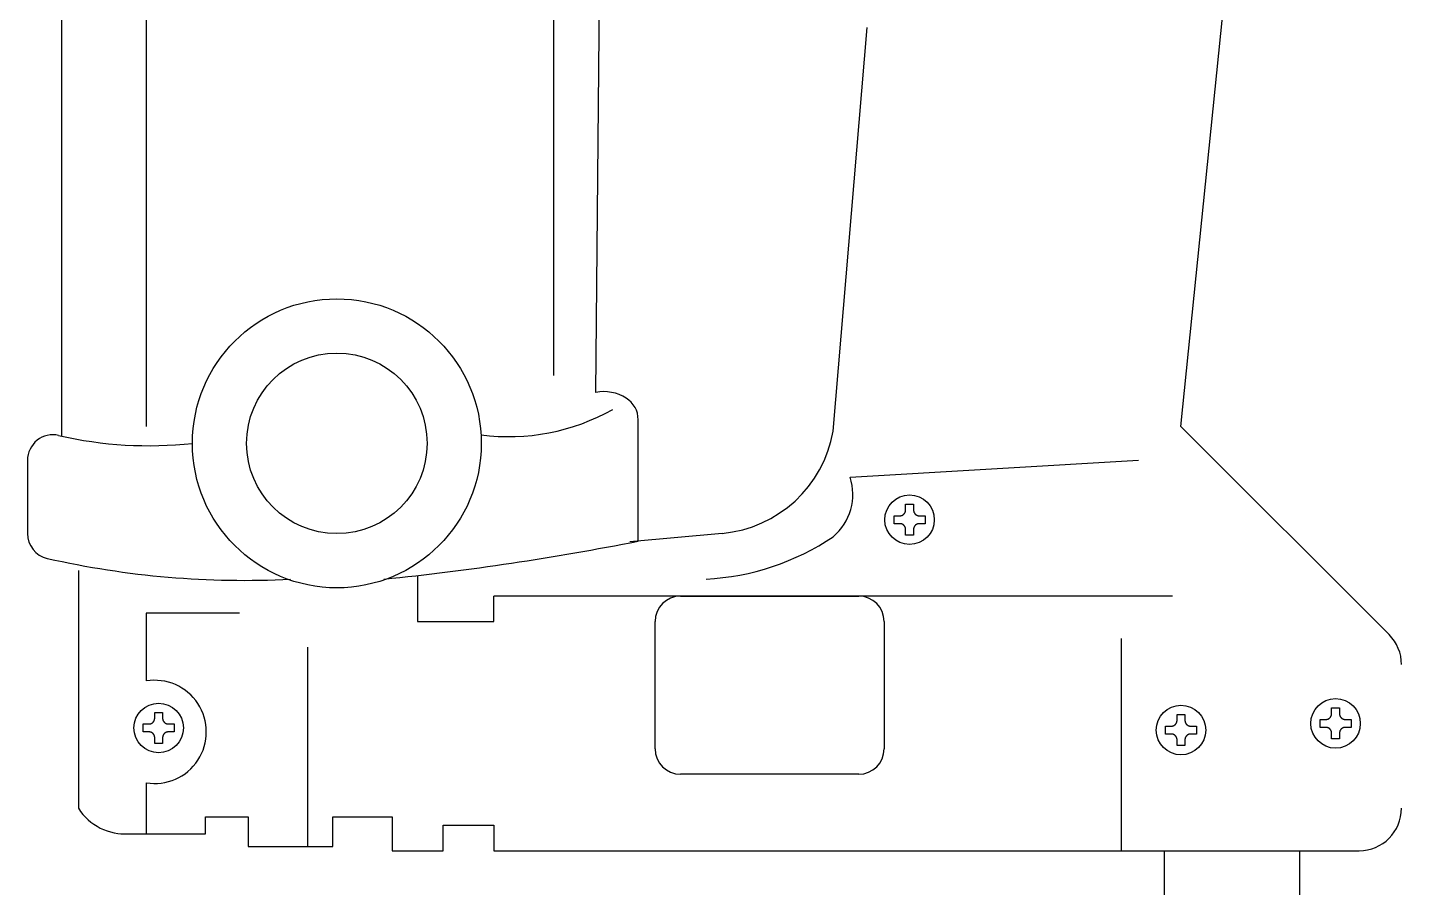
# Model space of a CAD drawing. Header units: millimetres. Extents: x -2880 to 3894, y -2977 to 4857.
# Drawn here: x 75.2 to 237.2, y -1997.7 to -1896.4 of the extents above; entities that cross this region are included whole.
import ezdxf

# ---------------------------------------------------------------- set-up
doc = ezdxf.new("R2010")
doc.units = ezdxf.units.MM
doc.header["$MEASUREMENT"] = 0
doc.layers.add('_4-0_', color=7, linetype='Continuous')

msp = doc.modelspace()

# ---------------------------------------------------------------- linework, layer by layer
at = {"layer": '_4-0_', "color": 2, "linetype": 'Continuous'}
for p, q in [((211.217, -1943.355), (222.598, -1831.162)), ((79.217, -1851.355), (79.217, -1944.497)), ((142.217, -1939.355), (143.07, -1851.355)), ((137.217, -1853.355), (137.217, -1937.355)), ((89.217, -1856.355), (89.217, -1943.355)), ((170.216, -1943.925), (174.216, -1896.355)), ((147.216, -1956.882), (147.216, -1942.566)), ((211.217, -1943.355), (235.752, -1967.89)), ((75.217, -1947.346), (75.217, -1955.986)), ((172.217, -1949.355), (206.217, -1947.355)), ((178.515, -1953.724), (178.528, -1953.713)), ((178.528, -1953.713), (178.54, -1953.702)), ((178.54, -1953.702), (178.552, -1953.69)), ((178.552, -1953.69), (178.564, -1953.678)), ((178.564, -1953.678), (178.575, -1953.666)), ((178.575, -1953.666), (178.586, -1953.654)), ((178.586, -1953.654), (178.597, -1953.641)), ((178.597, -1953.641), (178.607, -1953.628)), ((178.607, -1953.628), (178.617, -1953.615)), ((178.617, -1953.615), (178.627, -1953.601)), ((178.627, -1953.601), (178.636, -1953.587)), ((178.636, -1953.587), (178.646, -1953.574)), ((178.646, -1953.574), (178.654, -1953.559)), ((178.654, -1953.559), (178.663, -1953.545)), ((178.663, -1953.545), (178.671, -1953.53)), ((178.671, -1953.53), (178.678, -1953.516)), ((178.678, -1953.516), (178.686, -1953.501)), ((178.686, -1953.501), (178.693, -1953.485)), ((178.693, -1953.485), (178.699, -1953.47)), ((178.699, -1953.47), (178.705, -1953.455)), ((178.705, -1953.455), (178.711, -1953.439)), ((178.711, -1953.439), (178.717, -1953.423)), ((178.717, -1953.423), (178.722, -1953.407)), ((178.722, -1953.407), (178.726, -1953.391)), ((178.726, -1953.391), (178.731, -1953.375)), ((178.731, -1953.375), (178.734, -1953.359)), ((178.734, -1953.359), (178.738, -1953.343)), ((178.738, -1953.343), (178.741, -1953.326)), ((178.741, -1953.326), (178.744, -1953.31)), ((178.744, -1953.31), (178.746, -1953.293)), ((178.746, -1953.293), (178.748, -1953.277)), ((178.748, -1953.277), (178.749, -1953.26)), ((178.749, -1953.26), (178.75, -1953.243)), ((178.75, -1953.243), (178.751, -1953.227)), ((178.751, -1952.531), (179.682, -1952.531)), ((178.751, -1953.21), (178.751, -1952.531)), ((178.751, -1953.227), (178.751, -1953.21)), ((179.682, -1952.531), (179.682, -1953.21)), ((179.682, -1953.21), (179.682, -1953.227)), ((179.682, -1953.227), (179.683, -1953.243)), ((179.683, -1953.243), (179.684, -1953.26)), ((179.684, -1953.26), (179.685, -1953.277)), ((179.685, -1953.277), (179.687, -1953.293)), ((179.687, -1953.293), (179.689, -1953.31)), ((179.689, -1953.31), (179.692, -1953.326)), ((179.692, -1953.326), (179.695, -1953.343)), ((179.695, -1953.343), (179.699, -1953.359)), ((179.699, -1953.359), (179.702, -1953.375)), ((179.702, -1953.375), (179.707, -1953.391)), ((179.707, -1953.391), (179.711, -1953.407)), ((179.711, -1953.407), (179.716, -1953.423)), ((179.716, -1953.423), (179.722, -1953.439)), ((179.722, -1953.439), (179.728, -1953.455)), ((179.728, -1953.455), (179.734, -1953.47)), ((179.734, -1953.47), (179.74, -1953.485)), ((179.74, -1953.485), (179.747, -1953.501)), ((179.747, -1953.501), (179.755, -1953.516)), ((179.755, -1953.516), (179.762, -1953.53)), ((179.762, -1953.53), (179.77, -1953.545)), ((179.77, -1953.545), (179.779, -1953.559)), ((179.779, -1953.559), (179.787, -1953.574)), ((179.787, -1953.574), (179.796, -1953.587)), ((179.796, -1953.587), (179.806, -1953.601)), ((179.806, -1953.601), (179.816, -1953.615)), ((179.816, -1953.615), (179.826, -1953.628)), ((179.826, -1953.628), (179.836, -1953.641)), ((179.836, -1953.641), (179.847, -1953.654)), ((179.847, -1953.654), (179.858, -1953.666)), ((179.858, -1953.666), (179.869, -1953.678)), ((179.869, -1953.678), (179.881, -1953.69)), ((179.881, -1953.69), (179.893, -1953.702)), ((179.893, -1953.702), (179.905, -1953.713)), ((179.905, -1953.713), (179.918, -1953.724)), ((177.393, -1954.821), (177.393, -1953.889)), ((177.393, -1953.889), (178.072, -1953.889)), ((178.072, -1954.821), (177.393, -1954.821)), ((178.072, -1953.889), (178.089, -1953.889)), ((178.089, -1954.821), (178.072, -1954.821)), ((178.089, -1953.889), (178.105, -1953.889)), ((178.105, -1954.821), (178.089, -1954.821)), ((178.105, -1953.889), (178.122, -1953.888)), ((178.122, -1954.822), (178.105, -1954.821)), ((178.122, -1953.888), (178.139, -1953.886)), ((178.139, -1954.824), (178.122, -1954.822)), ((178.139, -1953.886), (178.155, -1953.884)), ((178.155, -1954.826), (178.139, -1954.824)), ((178.155, -1953.884), (178.172, -1953.882)), ((178.172, -1954.828), (178.155, -1954.826)), ((178.172, -1953.882), (178.188, -1953.879)), ((178.188, -1954.831), (178.172, -1954.828)), ((178.188, -1953.879), (178.204, -1953.876)), ((178.204, -1954.834), (178.188, -1954.831)), ((178.204, -1953.876), (178.221, -1953.873)), ((178.221, -1954.837), (178.204, -1954.834)), ((178.221, -1953.873), (178.237, -1953.869)), ((178.237, -1954.841), (178.221, -1954.837)), ((178.237, -1953.869), (178.253, -1953.865)), ((178.253, -1954.845), (178.237, -1954.841)), ((178.253, -1953.865), (178.269, -1953.86)), ((178.269, -1954.85), (178.253, -1954.845)), ((178.269, -1953.86), (178.285, -1953.855)), ((178.285, -1954.855), (178.269, -1954.85)), ((178.285, -1953.855), (178.301, -1953.85)), ((178.301, -1954.86), (178.285, -1954.855)), ((178.301, -1953.85), (178.316, -1953.844)), ((178.316, -1954.866), (178.301, -1954.86)), ((178.316, -1953.844), (178.332, -1953.838)), ((178.332, -1954.872), (178.316, -1954.866)), ((178.332, -1953.838), (178.347, -1953.831)), ((178.347, -1954.879), (178.332, -1954.872)), ((178.347, -1953.831), (178.362, -1953.824)), ((178.362, -1954.886), (178.347, -1954.879)), ((178.362, -1953.824), (178.377, -1953.817)), ((178.377, -1954.893), (178.362, -1954.886)), ((178.377, -1953.817), (178.392, -1953.809)), ((178.392, -1954.901), (178.377, -1954.893)), ((178.392, -1953.809), (178.407, -1953.801)), ((178.407, -1954.909), (178.392, -1954.901)), ((178.407, -1953.801), (178.421, -1953.793)), ((178.421, -1954.917), (178.407, -1954.909)), ((178.421, -1953.793), (178.435, -1953.784)), ((178.435, -1954.926), (178.421, -1954.917)), ((178.435, -1953.784), (178.449, -1953.775)), ((178.449, -1954.935), (178.435, -1954.926)), ((178.449, -1953.775), (178.463, -1953.765)), ((178.463, -1954.944), (178.449, -1954.935)), ((178.463, -1953.765), (178.476, -1953.756)), ((178.476, -1954.954), (178.463, -1954.944)), ((178.476, -1953.756), (178.49, -1953.746)), ((178.49, -1954.964), (178.476, -1954.954)), ((178.49, -1953.746), (178.503, -1953.735)), ((178.503, -1954.975), (178.49, -1954.964)), ((178.503, -1953.735), (178.515, -1953.724)), ((178.515, -1954.985), (178.503, -1954.975)), ((178.528, -1954.996), (178.515, -1954.985)), ((178.54, -1955.008), (178.528, -1954.996)), ((178.552, -1955.019), (178.54, -1955.008)), ((178.564, -1955.031), (178.552, -1955.019)), ((178.575, -1955.044), (178.564, -1955.031)), ((178.586, -1955.056), (178.575, -1955.044)), ((178.597, -1955.069), (178.586, -1955.056)), ((178.607, -1955.082), (178.597, -1955.069)), ((178.617, -1955.095), (178.607, -1955.082)), ((178.627, -1955.109), (178.617, -1955.095)), ((178.636, -1955.122), (178.627, -1955.109)), ((178.646, -1955.136), (178.636, -1955.122)), ((178.654, -1955.151), (178.646, -1955.136)), ((178.663, -1955.165), (178.654, -1955.151)), ((178.671, -1955.18), (178.663, -1955.165)), ((178.678, -1955.194), (178.671, -1955.18)), ((178.686, -1955.209), (178.678, -1955.194)), ((178.693, -1955.224), (178.686, -1955.209)), ((178.699, -1955.24), (178.693, -1955.224)), ((178.705, -1955.255), (178.699, -1955.24)), ((178.711, -1955.271), (178.705, -1955.255)), ((178.717, -1955.287), (178.711, -1955.271)), ((178.722, -1955.303), (178.717, -1955.287)), ((178.726, -1955.319), (178.722, -1955.303)), ((178.731, -1955.335), (178.726, -1955.319)), ((178.734, -1955.351), (178.731, -1955.335)), ((179.702, -1955.335), (179.699, -1955.351)), ((179.707, -1955.319), (179.702, -1955.335)), ((179.711, -1955.303), (179.707, -1955.319)), ((179.716, -1955.287), (179.711, -1955.303)), ((179.722, -1955.271), (179.716, -1955.287)), ((179.728, -1955.255), (179.722, -1955.271)), ((179.734, -1955.24), (179.728, -1955.255)), ((179.74, -1955.224), (179.734, -1955.24)), ((179.747, -1955.209), (179.74, -1955.224)), ((179.755, -1955.194), (179.747, -1955.209)), ((179.762, -1955.18), (179.755, -1955.194)), ((179.77, -1955.165), (179.762, -1955.18)), ((179.779, -1955.151), (179.77, -1955.165)), ((179.787, -1955.136), (179.779, -1955.151)), ((179.796, -1955.122), (179.787, -1955.136)), ((179.806, -1955.109), (179.796, -1955.122)), ((179.816, -1955.095), (179.806, -1955.109)), ((179.826, -1955.082), (179.816, -1955.095)), ((179.836, -1955.069), (179.826, -1955.082)), ((179.847, -1955.056), (179.836, -1955.069)), ((179.858, -1955.044), (179.847, -1955.056)), ((179.869, -1955.031), (179.858, -1955.044)), ((179.881, -1955.019), (179.869, -1955.031)), ((179.893, -1955.008), (179.881, -1955.019)), ((179.905, -1954.996), (179.893, -1955.008)), ((179.917, -1954.985), (179.905, -1954.996)), ((179.93, -1954.975), (179.917, -1954.985)), ((179.918, -1953.724), (179.93, -1953.735)), ((179.93, -1953.735), (179.943, -1953.746)), ((179.943, -1954.964), (179.93, -1954.975)), ((179.943, -1953.746), (179.957, -1953.756)), ((179.957, -1954.954), (179.943, -1954.964)), ((179.957, -1953.756), (179.97, -1953.765)), ((179.97, -1954.944), (179.957, -1954.954)), ((179.97, -1953.765), (179.984, -1953.775)), ((179.984, -1954.935), (179.97, -1954.944)), ((179.984, -1953.775), (179.998, -1953.784)), ((179.998, -1954.926), (179.984, -1954.935)), ((179.998, -1953.784), (180.012, -1953.793)), ((180.012, -1954.917), (179.998, -1954.926)), ((180.012, -1953.793), (180.026, -1953.801)), ((180.026, -1954.909), (180.012, -1954.917)), ((180.026, -1953.801), (180.041, -1953.809)), ((180.041, -1954.901), (180.026, -1954.909)), ((180.041, -1953.809), (180.056, -1953.817)), ((180.056, -1954.893), (180.041, -1954.901)), ((180.056, -1953.817), (180.071, -1953.824)), ((180.071, -1954.886), (180.056, -1954.893)), ((180.071, -1953.824), (180.086, -1953.831)), ((180.086, -1954.879), (180.071, -1954.886)), ((180.086, -1953.831), (180.101, -1953.838)), ((180.101, -1954.872), (180.086, -1954.879)), ((180.101, -1953.838), (180.117, -1953.844)), ((180.117, -1954.866), (180.101, -1954.872)), ((180.117, -1953.844), (180.132, -1953.85)), ((180.132, -1954.86), (180.117, -1954.866)), ((180.132, -1953.85), (180.148, -1953.855)), ((180.148, -1954.855), (180.132, -1954.86)), ((180.148, -1953.855), (180.164, -1953.86)), ((180.164, -1954.85), (180.148, -1954.855)), ((180.164, -1953.86), (180.18, -1953.865)), ((180.18, -1954.845), (180.164, -1954.85)), ((180.18, -1953.865), (180.196, -1953.869)), ((180.196, -1954.841), (180.18, -1954.845)), ((180.196, -1953.869), (180.212, -1953.873)), ((180.212, -1954.837), (180.196, -1954.841)), ((180.212, -1953.873), (180.229, -1953.876)), ((180.229, -1954.834), (180.212, -1954.837)), ((180.229, -1953.876), (180.245, -1953.879)), ((180.245, -1954.831), (180.229, -1954.834)), ((180.245, -1953.879), (180.261, -1953.882)), ((180.261, -1954.828), (180.245, -1954.831)), ((180.261, -1953.882), (180.278, -1953.884)), ((180.278, -1954.826), (180.261, -1954.828)), ((180.278, -1953.884), (180.295, -1953.886)), ((180.295, -1954.824), (180.278, -1954.826)), ((180.295, -1953.886), (180.311, -1953.888)), ((180.311, -1954.822), (180.295, -1954.824)), ((180.311, -1953.888), (180.328, -1953.889)), ((180.328, -1954.821), (180.311, -1954.822)), ((180.328, -1953.889), (180.344, -1953.889)), ((180.344, -1954.821), (180.328, -1954.821)), ((180.344, -1953.889), (180.361, -1953.889)), ((180.361, -1954.821), (180.344, -1954.821)), ((180.361, -1953.889), (181.04, -1953.889)), ((181.04, -1954.821), (180.361, -1954.821)), ((181.04, -1953.889), (181.04, -1954.821)), ((157.135, -1955.962), (146.217, -1956.975)), ((178.738, -1955.367), (178.734, -1955.351)), ((178.741, -1955.384), (178.738, -1955.367)), ((178.744, -1955.4), (178.741, -1955.384)), ((178.746, -1955.417), (178.744, -1955.4)), ((178.748, -1955.433), (178.746, -1955.417)), ((178.749, -1955.45), (178.748, -1955.433)), ((178.75, -1955.466), (178.749, -1955.45)), ((178.751, -1955.483), (178.75, -1955.466)), ((178.751, -1955.5), (178.751, -1955.483)), ((178.751, -1956.179), (178.751, -1955.5)), ((179.682, -1956.179), (178.751, -1956.179)), ((179.683, -1955.466), (179.682, -1955.483)), ((179.682, -1955.483), (179.682, -1955.5)), ((179.682, -1955.5), (179.682, -1956.179)), ((179.684, -1955.45), (179.683, -1955.466)), ((179.685, -1955.433), (179.684, -1955.45)), ((179.687, -1955.417), (179.685, -1955.433)), ((179.689, -1955.4), (179.687, -1955.417)), ((179.692, -1955.384), (179.689, -1955.4)), ((179.695, -1955.367), (179.692, -1955.384)), ((179.699, -1955.351), (179.695, -1955.367)), ((81.216, -1960.355), (81.216, -1988.355)), ((121.216, -1960.923), (121.216, -1966.355)), ((210.216, -1963.355), (130.216, -1963.355)), ((130.216, -1966.355), (130.216, -1963.355)), ((152.216, -1963.355), (173.217, -1963.355)), ((100.217, -1965.355), (89.217, -1965.355)), ((89.217, -1965.355), (89.217, -1973.355)), ((121.216, -1966.355), (130.216, -1966.355)), ((149.217, -1981.355), (149.217, -1966.355)), ((176.217, -1966.355), (176.217, -1981.355)), ((108.216, -1969.355), (108.216, -1992.855)), ((204.216, -1993.355), (204.216, -1968.355)), ((90.151, -1978.035), (90.158, -1978.02)), ((90.158, -1978.02), (90.165, -1978.004)), ((90.165, -1978.004), (90.171, -1977.989)), ((90.171, -1977.989), (90.177, -1977.973)), ((90.177, -1977.973), (90.182, -1977.958)), ((90.182, -1977.958), (90.187, -1977.942)), ((90.187, -1977.942), (90.192, -1977.926)), ((90.192, -1977.926), (90.196, -1977.91)), ((90.196, -1977.91), (90.2, -1977.893)), ((90.2, -1977.893), (90.203, -1977.877)), ((90.203, -1977.877), (90.207, -1977.861)), ((90.207, -1977.861), (90.209, -1977.844)), ((90.209, -1977.844), (90.211, -1977.828)), ((90.211, -1977.828), (90.213, -1977.811)), ((90.213, -1977.811), (90.215, -1977.795)), ((90.215, -1977.795), (90.216, -1977.778)), ((90.216, -1977.066), (91.148, -1977.066)), ((90.216, -1977.745), (90.216, -1977.066)), ((90.216, -1977.761), (90.216, -1977.745)), ((90.216, -1977.778), (90.216, -1977.761)), ((91.148, -1977.066), (91.148, -1977.745)), ((91.148, -1977.745), (91.148, -1977.761)), ((91.148, -1977.761), (91.149, -1977.778)), ((91.149, -1977.778), (91.15, -1977.795)), ((91.15, -1977.795), (91.151, -1977.811)), ((91.151, -1977.811), (91.153, -1977.828)), ((91.153, -1977.828), (91.155, -1977.844)), ((91.155, -1977.844), (91.158, -1977.861)), ((91.158, -1977.861), (91.161, -1977.877)), ((91.161, -1977.877), (91.164, -1977.893)), ((91.164, -1977.893), (91.168, -1977.91)), ((91.168, -1977.91), (91.172, -1977.926)), ((91.172, -1977.926), (91.177, -1977.942)), ((91.177, -1977.942), (91.182, -1977.958)), ((91.182, -1977.958), (91.187, -1977.973)), ((91.187, -1977.973), (91.193, -1977.989)), ((91.193, -1977.989), (91.199, -1978.004)), ((91.199, -1978.004), (91.206, -1978.02)), ((91.206, -1978.02), (91.213, -1978.035)), ((210.75, -1978.03), (210.751, -1978.014)), ((210.751, -1977.318), (211.682, -1977.318)), ((210.751, -1977.997), (210.751, -1977.318)), ((210.751, -1978.014), (210.751, -1977.997)), ((211.682, -1977.318), (211.682, -1977.997)), ((211.682, -1977.997), (211.682, -1978.014)), ((211.682, -1978.014), (211.683, -1978.03)), ((227.616, -1978.821), (227.616, -1977.889)), ((227.616, -1977.889), (228.295, -1977.889)), ((228.295, -1977.889), (228.312, -1977.889)), ((228.312, -1977.889), (228.328, -1977.889)), ((228.328, -1977.889), (228.345, -1977.888)), ((228.345, -1977.888), (228.362, -1977.886)), ((228.362, -1977.886), (228.378, -1977.884)), ((228.378, -1977.884), (228.395, -1977.882)), ((228.395, -1977.882), (228.411, -1977.879)), ((228.411, -1977.879), (228.428, -1977.876)), ((228.428, -1977.876), (228.444, -1977.873)), ((228.444, -1977.873), (228.46, -1977.869)), ((228.46, -1977.869), (228.476, -1977.865)), ((228.476, -1977.865), (228.492, -1977.86)), ((228.492, -1977.86), (228.508, -1977.855)), ((228.508, -1977.855), (228.524, -1977.85)), ((228.524, -1977.85), (228.539, -1977.844)), ((228.539, -1977.844), (228.555, -1977.838)), ((228.555, -1977.838), (228.57, -1977.831)), ((228.57, -1977.831), (228.585, -1977.824)), ((228.585, -1977.824), (228.6, -1977.817)), ((228.6, -1977.817), (228.615, -1977.809)), ((228.615, -1977.809), (228.63, -1977.801)), ((228.63, -1977.801), (228.644, -1977.793)), ((228.644, -1977.793), (228.658, -1977.784)), ((228.658, -1977.784), (228.672, -1977.775)), ((228.672, -1977.775), (228.686, -1977.765)), ((228.686, -1977.765), (228.7, -1977.756)), ((228.7, -1977.756), (228.713, -1977.746)), ((228.713, -1977.746), (228.726, -1977.735)), ((228.726, -1977.735), (228.739, -1977.724)), ((228.739, -1977.724), (228.751, -1977.713)), ((228.751, -1977.713), (228.763, -1977.702)), ((228.763, -1977.702), (228.775, -1977.69)), ((228.775, -1977.69), (228.787, -1977.678)), ((228.787, -1977.678), (228.798, -1977.666)), ((228.798, -1977.666), (228.809, -1977.654)), ((228.809, -1977.654), (228.82, -1977.641)), ((228.82, -1977.641), (228.83, -1977.628)), ((228.83, -1977.628), (228.841, -1977.615)), ((228.841, -1977.615), (228.85, -1977.601)), ((228.85, -1977.601), (228.86, -1977.587)), ((228.86, -1977.587), (228.869, -1977.574)), ((228.869, -1977.574), (228.878, -1977.559)), ((228.878, -1977.559), (228.886, -1977.545)), ((228.886, -1977.545), (228.894, -1977.53)), ((228.894, -1977.53), (228.902, -1977.516)), ((228.902, -1977.516), (228.909, -1977.501)), ((228.909, -1977.501), (228.916, -1977.485)), ((228.916, -1977.485), (228.922, -1977.47)), ((228.922, -1977.47), (228.929, -1977.455)), ((228.929, -1977.455), (228.934, -1977.439)), ((228.934, -1977.439), (228.94, -1977.423)), ((228.94, -1977.423), (228.945, -1977.407)), ((228.945, -1977.407), (228.95, -1977.391)), ((228.95, -1977.391), (228.954, -1977.375)), ((228.954, -1977.375), (228.958, -1977.359)), ((228.958, -1977.359), (228.961, -1977.343)), ((228.961, -1977.343), (228.964, -1977.326)), ((228.964, -1977.326), (228.967, -1977.31)), ((228.967, -1977.31), (228.969, -1977.293)), ((228.969, -1977.293), (228.971, -1977.277)), ((228.971, -1977.277), (228.972, -1977.26)), ((228.972, -1977.26), (228.973, -1977.243)), ((228.973, -1977.243), (228.974, -1977.227)), ((228.974, -1976.531), (229.905, -1976.531)), ((228.974, -1977.21), (228.974, -1976.531)), ((228.974, -1977.227), (228.974, -1977.21)), ((229.905, -1976.531), (229.905, -1977.21)), ((229.905, -1977.21), (229.905, -1977.227)), ((229.905, -1977.227), (229.906, -1977.243)), ((229.906, -1977.243), (229.907, -1977.26)), ((229.907, -1977.26), (229.908, -1977.277)), ((229.908, -1977.277), (229.91, -1977.293)), ((229.91, -1977.293), (229.913, -1977.31)), ((229.913, -1977.31), (229.915, -1977.326)), ((229.915, -1977.326), (229.918, -1977.343)), ((229.918, -1977.343), (229.922, -1977.359)), ((229.922, -1977.359), (229.926, -1977.375)), ((229.926, -1977.375), (229.93, -1977.391)), ((229.93, -1977.391), (229.934, -1977.407)), ((229.934, -1977.407), (229.939, -1977.423)), ((229.939, -1977.423), (229.945, -1977.439)), ((229.945, -1977.439), (229.951, -1977.455)), ((229.951, -1977.455), (229.957, -1977.47)), ((229.957, -1977.47), (229.963, -1977.485)), ((229.963, -1977.485), (229.97, -1977.501)), ((229.97, -1977.501), (229.978, -1977.516)), ((229.978, -1977.516), (229.985, -1977.53)), ((229.985, -1977.53), (229.993, -1977.545)), ((229.993, -1977.545), (230.002, -1977.559)), ((230.002, -1977.559), (230.011, -1977.574)), ((230.011, -1977.574), (230.02, -1977.587)), ((230.02, -1977.587), (230.029, -1977.601)), ((230.029, -1977.601), (230.039, -1977.615)), ((230.039, -1977.615), (230.049, -1977.628)), ((230.049, -1977.628), (230.059, -1977.641)), ((230.059, -1977.641), (230.07, -1977.654)), ((230.07, -1977.654), (230.081, -1977.666)), ((230.081, -1977.666), (230.092, -1977.678)), ((230.092, -1977.678), (230.104, -1977.69)), ((230.104, -1977.69), (230.116, -1977.702)), ((230.116, -1977.702), (230.128, -1977.713)), ((230.128, -1977.713), (230.141, -1977.724)), ((230.141, -1977.724), (230.153, -1977.735)), ((230.153, -1977.735), (230.166, -1977.746)), ((230.166, -1977.746), (230.18, -1977.756)), ((230.18, -1977.756), (230.193, -1977.765)), ((230.193, -1977.765), (230.207, -1977.775)), ((230.207, -1977.775), (230.221, -1977.784)), ((230.221, -1977.784), (230.235, -1977.793)), ((230.235, -1977.793), (230.249, -1977.801)), ((230.249, -1977.801), (230.264, -1977.809)), ((230.264, -1977.809), (230.279, -1977.817)), ((230.279, -1977.817), (230.294, -1977.824)), ((230.294, -1977.824), (230.309, -1977.831)), ((230.309, -1977.831), (230.324, -1977.838)), ((230.324, -1977.838), (230.34, -1977.844)), ((230.34, -1977.844), (230.355, -1977.85)), ((230.355, -1977.85), (230.371, -1977.855)), ((230.371, -1977.855), (230.387, -1977.86)), ((230.387, -1977.86), (230.403, -1977.865)), ((230.403, -1977.865), (230.419, -1977.869)), ((230.419, -1977.869), (230.435, -1977.873)), ((230.435, -1977.873), (230.452, -1977.876)), ((230.452, -1977.876), (230.468, -1977.879)), ((230.468, -1977.879), (230.485, -1977.882)), ((230.485, -1977.882), (230.501, -1977.884)), ((230.501, -1977.884), (230.518, -1977.886)), ((230.518, -1977.886), (230.534, -1977.888)), ((230.534, -1977.888), (230.551, -1977.889)), ((230.551, -1977.889), (230.568, -1977.889)), ((230.568, -1977.889), (230.584, -1977.889)), ((230.584, -1977.889), (231.263, -1977.889)), ((231.263, -1977.889), (231.263, -1978.821)), ((88.859, -1979.355), (88.859, -1978.424)), ((88.859, -1978.424), (89.537, -1978.424)), ((89.537, -1979.355), (88.859, -1979.355)), ((89.537, -1978.424), (89.554, -1978.424)), ((89.554, -1979.355), (89.537, -1979.355)), ((89.554, -1978.424), (89.571, -1978.423)), ((89.571, -1979.356), (89.554, -1979.355)), ((89.571, -1978.423), (89.587, -1978.422)), ((89.587, -1979.357), (89.571, -1979.356)), ((89.587, -1978.422), (89.604, -1978.42)), ((89.604, -1979.358), (89.587, -1979.357)), ((89.604, -1978.42), (89.621, -1978.419)), ((89.621, -1979.36), (89.604, -1979.358)), ((89.621, -1978.419), (89.637, -1978.416)), ((89.637, -1979.362), (89.621, -1979.36)), ((89.637, -1978.416), (89.654, -1978.414)), ((89.654, -1979.365), (89.637, -1979.362)), ((89.654, -1978.414), (89.67, -1978.411)), ((89.67, -1979.368), (89.654, -1979.365)), ((89.67, -1978.411), (89.686, -1978.407)), ((89.686, -1979.371), (89.67, -1979.368)), ((89.686, -1978.407), (89.703, -1978.403)), ((89.703, -1979.375), (89.686, -1979.371)), ((89.703, -1978.403), (89.719, -1978.399)), ((89.719, -1979.38), (89.703, -1979.375)), ((89.719, -1978.399), (89.735, -1978.395)), ((89.735, -1979.384), (89.719, -1979.38)), ((89.735, -1978.395), (89.751, -1978.389)), ((89.751, -1979.389), (89.735, -1979.384)), ((89.751, -1978.389), (89.766, -1978.384)), ((89.766, -1979.395), (89.751, -1979.389)), ((89.766, -1978.384), (89.782, -1978.378)), ((89.782, -1979.4), (89.766, -1979.395)), ((89.782, -1978.378), (89.797, -1978.372)), ((89.797, -1979.407), (89.782, -1979.4)), ((89.797, -1978.372), (89.813, -1978.365)), ((89.813, -1979.413), (89.797, -1979.407)), ((89.813, -1978.365), (89.828, -1978.359)), ((89.828, -1979.42), (89.813, -1979.413)), ((89.828, -1978.359), (89.843, -1978.351)), ((89.843, -1979.427), (89.828, -1979.42)), ((89.843, -1978.351), (89.858, -1978.344)), ((89.858, -1979.435), (89.843, -1979.427)), ((89.858, -1978.344), (89.872, -1978.335)), ((89.872, -1979.443), (89.858, -1979.435)), ((89.872, -1978.335), (89.887, -1978.327)), ((89.887, -1979.452), (89.872, -1979.443)), ((89.887, -1978.327), (89.901, -1978.318)), ((89.901, -1979.46), (89.887, -1979.452)), ((89.901, -1978.318), (89.915, -1978.309)), ((89.915, -1979.469), (89.901, -1979.46)), ((89.915, -1978.309), (89.929, -1978.3)), ((89.929, -1979.479), (89.915, -1979.469)), ((89.929, -1978.3), (89.942, -1978.29)), ((89.942, -1979.489), (89.929, -1979.479)), ((89.942, -1978.29), (89.955, -1978.28)), ((89.955, -1979.499), (89.942, -1979.489)), ((89.955, -1978.28), (89.968, -1978.27)), ((89.968, -1979.509), (89.955, -1979.499)), ((89.968, -1978.27), (89.981, -1978.259)), ((89.981, -1979.52), (89.968, -1979.509)), ((89.981, -1978.259), (89.994, -1978.248)), ((89.994, -1979.531), (89.981, -1979.52)), ((89.994, -1978.248), (90.006, -1978.236)), ((90.006, -1979.542), (89.994, -1979.531)), ((90.006, -1978.236), (90.018, -1978.225)), ((90.018, -1979.554), (90.006, -1979.542)), ((90.018, -1978.225), (90.029, -1978.213)), ((90.029, -1979.566), (90.018, -1979.554)), ((90.029, -1978.213), (90.041, -1978.201)), ((90.041, -1979.578), (90.029, -1979.566)), ((90.041, -1978.201), (90.052, -1978.188)), ((90.052, -1979.591), (90.041, -1979.578)), ((90.052, -1978.188), (90.062, -1978.175)), ((90.062, -1979.603), (90.052, -1979.591)), ((90.062, -1978.175), (90.073, -1978.162)), ((90.073, -1979.616), (90.062, -1979.603)), ((90.073, -1978.162), (90.083, -1978.149)), ((90.083, -1979.63), (90.073, -1979.616)), ((90.083, -1978.149), (90.093, -1978.136)), ((90.093, -1979.643), (90.083, -1979.63)), ((90.093, -1978.136), (90.102, -1978.122)), ((90.102, -1978.122), (90.111, -1978.108)), ((90.111, -1978.108), (90.12, -1978.094)), ((90.12, -1978.094), (90.128, -1978.079)), ((90.128, -1978.079), (90.136, -1978.065)), ((90.136, -1978.065), (90.144, -1978.05)), ((90.144, -1978.05), (90.151, -1978.035)), ((91.213, -1978.035), (91.22, -1978.05)), ((91.22, -1978.05), (91.228, -1978.065)), ((91.228, -1978.065), (91.236, -1978.079)), ((91.236, -1978.079), (91.244, -1978.094)), ((91.244, -1978.094), (91.253, -1978.108)), ((91.253, -1978.108), (91.262, -1978.122)), ((91.262, -1978.122), (91.272, -1978.136)), ((91.281, -1979.63), (91.271, -1979.643)), ((91.272, -1978.136), (91.281, -1978.149)), ((91.281, -1978.149), (91.291, -1978.162)), ((91.291, -1979.616), (91.281, -1979.63)), ((91.291, -1978.162), (91.302, -1978.175)), ((91.302, -1979.603), (91.291, -1979.616)), ((91.302, -1978.175), (91.313, -1978.188)), ((91.313, -1979.591), (91.302, -1979.603)), ((91.313, -1978.188), (91.324, -1978.201)), ((91.324, -1979.578), (91.313, -1979.591)), ((91.324, -1978.201), (91.335, -1978.213)), ((91.335, -1979.566), (91.324, -1979.578)), ((91.335, -1978.213), (91.347, -1978.225)), ((91.347, -1979.554), (91.335, -1979.566)), ((91.347, -1978.225), (91.358, -1978.236)), ((91.358, -1979.542), (91.347, -1979.554)), ((91.358, -1978.236), (91.371, -1978.248)), ((91.371, -1979.531), (91.358, -1979.542)), ((91.371, -1978.248), (91.383, -1978.259)), ((91.383, -1979.52), (91.371, -1979.531)), ((91.383, -1978.259), (91.396, -1978.27)), ((91.396, -1979.509), (91.383, -1979.52)), ((91.396, -1978.27), (91.409, -1978.28)), ((91.409, -1979.499), (91.396, -1979.509)), ((91.409, -1978.28), (91.422, -1978.29)), ((91.422, -1979.489), (91.409, -1979.499)), ((91.422, -1978.29), (91.436, -1978.3)), ((91.436, -1979.479), (91.422, -1979.489)), ((91.436, -1978.3), (91.449, -1978.309)), ((91.449, -1979.469), (91.436, -1979.479)), ((91.449, -1978.309), (91.463, -1978.318)), ((91.463, -1979.46), (91.449, -1979.469)), ((91.463, -1978.318), (91.478, -1978.327)), ((91.478, -1979.452), (91.463, -1979.46)), ((91.478, -1978.327), (91.492, -1978.335)), ((91.492, -1979.443), (91.478, -1979.452)), ((91.492, -1978.335), (91.507, -1978.344)), ((91.507, -1979.435), (91.492, -1979.443)), ((91.507, -1978.344), (91.521, -1978.351)), ((91.521, -1979.427), (91.507, -1979.435)), ((91.521, -1978.351), (91.536, -1978.359)), ((91.536, -1979.42), (91.521, -1979.427)), ((91.536, -1978.359), (91.552, -1978.365)), ((91.552, -1979.413), (91.536, -1979.42)), ((91.552, -1978.365), (91.567, -1978.372)), ((91.567, -1979.407), (91.552, -1979.413)), ((91.567, -1978.372), (91.582, -1978.378)), ((91.582, -1979.4), (91.567, -1979.407)), ((91.582, -1978.378), (91.598, -1978.384)), ((91.598, -1979.395), (91.582, -1979.4)), ((91.598, -1978.384), (91.614, -1978.389)), ((91.614, -1979.389), (91.598, -1979.395)), ((91.614, -1978.389), (91.63, -1978.395)), ((91.63, -1979.384), (91.614, -1979.389)), ((91.63, -1978.395), (91.646, -1978.399)), ((91.646, -1979.38), (91.63, -1979.384)), ((91.646, -1978.399), (91.662, -1978.403)), ((91.662, -1979.375), (91.646, -1979.38)), ((91.662, -1978.403), (91.678, -1978.407)), ((91.678, -1979.371), (91.662, -1979.375)), ((91.678, -1978.407), (91.694, -1978.411)), ((91.694, -1979.368), (91.678, -1979.371)), ((91.694, -1978.411), (91.711, -1978.414)), ((91.711, -1979.365), (91.694, -1979.368)), ((91.711, -1978.414), (91.727, -1978.416)), ((91.727, -1979.362), (91.711, -1979.365)), ((91.727, -1978.416), (91.744, -1978.419)), ((91.744, -1979.36), (91.727, -1979.362)), ((91.744, -1978.419), (91.76, -1978.42)), ((91.76, -1979.358), (91.744, -1979.36)), ((91.76, -1978.42), (91.777, -1978.422)), ((91.777, -1979.357), (91.76, -1979.358)), ((91.777, -1978.422), (91.793, -1978.423)), ((91.793, -1979.356), (91.777, -1979.357)), ((91.793, -1978.423), (91.81, -1978.424)), ((91.81, -1979.355), (91.793, -1979.356)), ((91.81, -1978.424), (91.827, -1978.424)), ((91.827, -1979.355), (91.81, -1979.355)), ((91.827, -1978.424), (92.506, -1978.424)), ((92.506, -1979.355), (91.827, -1979.355)), ((92.506, -1978.424), (92.506, -1979.355)), ((209.393, -1979.607), (209.393, -1978.676)), ((209.393, -1978.676), (210.072, -1978.676)), ((210.072, -1979.607), (209.393, -1979.607)), ((210.072, -1978.676), (210.089, -1978.676)), ((210.089, -1979.607), (210.072, -1979.607)), ((210.089, -1978.676), (210.105, -1978.675)), ((210.105, -1979.608), (210.089, -1979.607)), ((210.105, -1978.675), (210.122, -1978.674)), ((210.122, -1979.609), (210.105, -1979.608)), ((210.122, -1978.674), (210.138, -1978.673)), ((210.138, -1979.61), (210.122, -1979.609)), ((210.138, -1978.673), (210.155, -1978.671)), ((210.155, -1979.612), (210.138, -1979.61)), ((210.155, -1978.671), (210.172, -1978.669)), ((210.172, -1979.615), (210.155, -1979.612)), ((210.172, -1978.669), (210.188, -1978.666)), ((210.188, -1979.617), (210.172, -1979.615)), ((210.188, -1978.666), (210.204, -1978.663)), ((210.204, -1979.62), (210.188, -1979.617)), ((210.204, -1978.663), (210.221, -1978.66)), ((210.221, -1979.624), (210.204, -1979.62)), ((210.221, -1978.66), (210.237, -1978.656)), ((210.237, -1979.628), (210.221, -1979.624)), ((210.237, -1978.656), (210.253, -1978.651)), ((210.253, -1979.632), (210.237, -1979.628)), ((210.253, -1978.651), (210.269, -1978.647)), ((210.269, -1979.636), (210.253, -1979.632)), ((210.269, -1978.647), (210.285, -1978.642)), ((210.285, -1979.642), (210.269, -1979.636)), ((210.285, -1978.642), (210.301, -1978.636)), ((210.301, -1978.636), (210.316, -1978.631)), ((210.316, -1978.631), (210.332, -1978.624)), ((210.332, -1978.624), (210.347, -1978.618)), ((210.347, -1978.618), (210.362, -1978.611)), ((210.362, -1978.611), (210.377, -1978.604)), ((210.377, -1978.604), (210.392, -1978.596)), ((210.392, -1978.596), (210.407, -1978.588)), ((210.407, -1978.588), (210.421, -1978.579)), ((210.421, -1978.579), (210.435, -1978.571)), ((210.435, -1978.571), (210.449, -1978.562)), ((210.449, -1978.562), (210.463, -1978.552)), ((210.463, -1978.552), (210.476, -1978.542)), ((210.476, -1978.542), (210.49, -1978.532)), ((210.49, -1978.532), (210.503, -1978.522)), ((210.503, -1978.522), (210.516, -1978.511)), ((210.516, -1978.511), (210.528, -1978.5)), ((210.528, -1978.5), (210.54, -1978.489)), ((210.54, -1978.489), (210.552, -1978.477)), ((210.552, -1978.477), (210.564, -1978.465)), ((210.564, -1978.465), (210.575, -1978.453)), ((210.575, -1978.453), (210.586, -1978.44)), ((210.586, -1978.44), (210.597, -1978.428)), ((210.597, -1978.428), (210.607, -1978.415)), ((210.607, -1978.415), (210.617, -1978.401)), ((210.617, -1978.401), (210.627, -1978.388)), ((210.627, -1978.388), (210.637, -1978.374)), ((210.637, -1978.374), (210.646, -1978.36)), ((210.646, -1978.36), (210.654, -1978.346)), ((210.654, -1978.346), (210.663, -1978.332)), ((210.663, -1978.332), (210.671, -1978.317)), ((210.671, -1978.317), (210.678, -1978.302)), ((210.678, -1978.302), (210.686, -1978.287)), ((210.686, -1978.287), (210.693, -1978.272)), ((210.693, -1978.272), (210.699, -1978.257)), ((210.699, -1978.257), (210.705, -1978.241)), ((210.705, -1978.241), (210.711, -1978.226)), ((210.711, -1978.226), (210.717, -1978.21)), ((210.717, -1978.21), (210.722, -1978.194)), ((210.722, -1978.194), (210.726, -1978.178)), ((210.726, -1978.178), (210.731, -1978.162)), ((210.731, -1978.162), (210.734, -1978.146)), ((210.734, -1978.146), (210.738, -1978.129)), ((210.738, -1978.129), (210.741, -1978.113)), ((210.741, -1978.113), (210.744, -1978.097)), ((210.744, -1978.097), (210.746, -1978.08)), ((210.746, -1978.08), (210.748, -1978.063)), ((210.748, -1978.063), (210.749, -1978.047)), ((210.749, -1978.047), (210.75, -1978.03)), ((211.683, -1978.03), (211.684, -1978.047)), ((211.684, -1978.047), (211.685, -1978.063)), ((211.685, -1978.063), (211.687, -1978.08)), ((211.687, -1978.08), (211.689, -1978.097)), ((211.689, -1978.097), (211.692, -1978.113)), ((211.692, -1978.113), (211.695, -1978.129)), ((211.695, -1978.129), (211.699, -1978.146)), ((211.699, -1978.146), (211.702, -1978.162)), ((211.702, -1978.162), (211.707, -1978.178)), ((211.707, -1978.178), (211.711, -1978.194)), ((211.711, -1978.194), (211.716, -1978.21)), ((211.716, -1978.21), (211.722, -1978.226)), ((211.722, -1978.226), (211.728, -1978.241)), ((211.728, -1978.241), (211.734, -1978.257)), ((211.734, -1978.257), (211.74, -1978.272)), ((211.74, -1978.272), (211.747, -1978.287)), ((211.747, -1978.287), (211.755, -1978.302)), ((211.755, -1978.302), (211.762, -1978.317)), ((211.762, -1978.317), (211.77, -1978.332)), ((211.77, -1978.332), (211.779, -1978.346)), ((211.779, -1978.346), (211.787, -1978.36)), ((211.787, -1978.36), (211.797, -1978.374)), ((211.797, -1978.374), (211.806, -1978.388)), ((211.806, -1978.388), (211.816, -1978.401)), ((211.816, -1978.401), (211.826, -1978.415)), ((211.826, -1978.415), (211.836, -1978.428)), ((211.836, -1978.428), (211.847, -1978.44)), ((211.847, -1978.44), (211.858, -1978.453)), ((211.858, -1978.453), (211.869, -1978.465)), ((211.869, -1978.465), (211.881, -1978.477)), ((211.881, -1978.477), (211.893, -1978.489)), ((211.893, -1978.489), (211.905, -1978.5)), ((211.905, -1978.5), (211.918, -1978.511)), ((211.918, -1978.511), (211.93, -1978.522)), ((211.93, -1978.522), (211.943, -1978.532)), ((211.943, -1978.532), (211.957, -1978.542)), ((211.957, -1978.542), (211.97, -1978.552)), ((211.97, -1978.552), (211.984, -1978.562)), ((211.984, -1978.562), (211.998, -1978.571)), ((211.998, -1978.571), (212.012, -1978.579)), ((212.012, -1978.579), (212.026, -1978.588)), ((212.026, -1978.588), (212.041, -1978.596)), ((212.041, -1978.596), (212.056, -1978.604)), ((212.056, -1978.604), (212.071, -1978.611)), ((212.071, -1978.611), (212.086, -1978.618)), ((212.086, -1978.618), (212.101, -1978.624)), ((212.101, -1978.624), (212.117, -1978.631)), ((212.117, -1978.631), (212.132, -1978.636)), ((212.132, -1978.636), (212.148, -1978.642)), ((212.148, -1978.642), (212.164, -1978.647)), ((212.164, -1979.636), (212.148, -1979.642)), ((212.164, -1978.647), (212.18, -1978.651)), ((212.18, -1979.632), (212.164, -1979.636)), ((212.18, -1978.651), (212.196, -1978.656)), ((212.196, -1979.628), (212.18, -1979.632)), ((212.196, -1978.656), (212.212, -1978.66)), ((212.212, -1979.624), (212.196, -1979.628)), ((212.212, -1978.66), (212.229, -1978.663)), ((212.229, -1979.62), (212.212, -1979.624)), ((212.229, -1978.663), (212.245, -1978.666)), ((212.245, -1979.617), (212.229, -1979.62)), ((212.245, -1978.666), (212.261, -1978.669)), ((212.261, -1979.615), (212.245, -1979.617)), ((212.261, -1978.669), (212.278, -1978.671)), ((212.278, -1979.612), (212.261, -1979.615)), ((212.278, -1978.671), (212.294, -1978.673)), ((212.294, -1979.61), (212.278, -1979.612)), ((212.294, -1978.673), (212.311, -1978.674)), ((212.311, -1979.609), (212.294, -1979.61)), ((212.311, -1978.674), (212.328, -1978.675)), ((212.328, -1979.608), (212.311, -1979.609)), ((212.328, -1978.675), (212.344, -1978.676)), ((212.344, -1979.607), (212.328, -1979.608)), ((212.344, -1978.676), (212.361, -1978.676)), ((212.361, -1979.607), (212.344, -1979.607)), ((212.361, -1978.676), (213.04, -1978.676)), ((213.04, -1979.607), (212.361, -1979.607)), ((213.04, -1978.676), (213.04, -1979.607)), ((228.295, -1978.821), (227.616, -1978.821)), ((228.312, -1978.821), (228.295, -1978.821)), ((228.328, -1978.821), (228.312, -1978.821)), ((228.345, -1978.822), (228.328, -1978.821)), ((228.362, -1978.824), (228.345, -1978.822)), ((228.378, -1978.826), (228.362, -1978.824)), ((228.395, -1978.828), (228.378, -1978.826)), ((228.411, -1978.831), (228.395, -1978.828)), ((228.428, -1978.834), (228.411, -1978.831)), ((228.444, -1978.837), (228.428, -1978.834)), ((228.46, -1978.841), (228.444, -1978.837)), ((228.476, -1978.845), (228.46, -1978.841)), ((228.492, -1978.85), (228.476, -1978.845)), ((228.508, -1978.855), (228.492, -1978.85)), ((228.524, -1978.86), (228.508, -1978.855)), ((228.539, -1978.866), (228.524, -1978.86)), ((228.555, -1978.872), (228.539, -1978.866)), ((228.57, -1978.879), (228.555, -1978.872)), ((228.585, -1978.886), (228.57, -1978.879)), ((228.6, -1978.893), (228.585, -1978.886)), ((228.615, -1978.901), (228.6, -1978.893)), ((228.63, -1978.909), (228.615, -1978.901)), ((228.644, -1978.917), (228.63, -1978.909)), ((228.658, -1978.926), (228.644, -1978.917)), ((228.672, -1978.935), (228.658, -1978.926)), ((228.686, -1978.944), (228.672, -1978.935)), ((228.7, -1978.954), (228.686, -1978.944)), ((228.713, -1978.964), (228.7, -1978.954)), ((228.726, -1978.975), (228.713, -1978.964)), ((228.739, -1978.985), (228.726, -1978.975)), ((228.751, -1978.996), (228.739, -1978.985)), ((228.763, -1979.008), (228.751, -1978.996)), ((228.775, -1979.019), (228.763, -1979.008)), ((228.787, -1979.031), (228.775, -1979.019)), ((228.798, -1979.044), (228.787, -1979.031)), ((228.809, -1979.056), (228.798, -1979.044)), ((228.82, -1979.069), (228.809, -1979.056)), ((228.83, -1979.082), (228.82, -1979.069)), ((228.841, -1979.095), (228.83, -1979.082)), ((228.85, -1979.109), (228.841, -1979.095)), ((228.86, -1979.122), (228.85, -1979.109)), ((228.869, -1979.136), (228.86, -1979.122)), ((228.878, -1979.151), (228.869, -1979.136)), ((228.886, -1979.165), (228.878, -1979.151)), ((228.894, -1979.18), (228.886, -1979.165)), ((228.902, -1979.194), (228.894, -1979.18)), ((228.909, -1979.209), (228.902, -1979.194)), ((228.916, -1979.224), (228.909, -1979.209)), ((228.922, -1979.24), (228.916, -1979.224)), ((228.929, -1979.255), (228.922, -1979.24)), ((228.934, -1979.271), (228.929, -1979.255)), ((228.94, -1979.287), (228.934, -1979.271)), ((228.945, -1979.303), (228.94, -1979.287)), ((228.95, -1979.319), (228.945, -1979.303)), ((228.954, -1979.335), (228.95, -1979.319)), ((228.958, -1979.351), (228.954, -1979.335)), ((228.961, -1979.367), (228.958, -1979.351)), ((228.964, -1979.384), (228.961, -1979.367)), ((228.967, -1979.4), (228.964, -1979.384)), ((228.969, -1979.417), (228.967, -1979.4)), ((228.971, -1979.433), (228.969, -1979.417)), ((228.972, -1979.45), (228.971, -1979.433)), ((228.973, -1979.466), (228.972, -1979.45)), ((228.974, -1979.483), (228.973, -1979.466)), ((228.974, -1979.5), (228.974, -1979.483)), ((228.974, -1980.179), (228.974, -1979.5)), ((229.906, -1979.466), (229.905, -1979.483)), ((229.905, -1979.483), (229.905, -1979.5)), ((229.905, -1979.5), (229.905, -1980.179)), ((229.907, -1979.45), (229.906, -1979.466)), ((229.908, -1979.433), (229.907, -1979.45)), ((229.91, -1979.417), (229.908, -1979.433)), ((229.913, -1979.4), (229.91, -1979.417)), ((229.915, -1979.384), (229.913, -1979.4)), ((229.918, -1979.367), (229.915, -1979.384)), ((229.922, -1979.351), (229.918, -1979.367)), ((229.926, -1979.335), (229.922, -1979.351)), ((229.93, -1979.319), (229.926, -1979.335)), ((229.934, -1979.303), (229.93, -1979.319)), ((229.939, -1979.287), (229.934, -1979.303)), ((229.945, -1979.271), (229.939, -1979.287)), ((229.951, -1979.255), (229.945, -1979.271)), ((229.957, -1979.24), (229.951, -1979.255)), ((229.963, -1979.224), (229.957, -1979.24)), ((229.97, -1979.209), (229.963, -1979.224)), ((229.978, -1979.194), (229.97, -1979.209)), ((229.985, -1979.18), (229.978, -1979.194)), ((229.993, -1979.165), (229.985, -1979.18)), ((230.002, -1979.151), (229.993, -1979.165)), ((230.011, -1979.136), (230.002, -1979.151)), ((230.02, -1979.122), (230.011, -1979.136)), ((230.029, -1979.109), (230.02, -1979.122)), ((230.039, -1979.095), (230.029, -1979.109)), ((230.049, -1979.082), (230.039, -1979.095)), ((230.059, -1979.069), (230.049, -1979.082)), ((230.07, -1979.056), (230.059, -1979.069)), ((230.081, -1979.044), (230.07, -1979.056)), ((230.092, -1979.031), (230.081, -1979.044)), ((230.104, -1979.019), (230.092, -1979.031)), ((230.116, -1979.008), (230.104, -1979.019)), ((230.128, -1978.996), (230.116, -1979.008)), ((230.141, -1978.985), (230.128, -1978.996)), ((230.153, -1978.975), (230.141, -1978.985)), ((230.166, -1978.964), (230.153, -1978.975)), ((230.18, -1978.954), (230.166, -1978.964)), ((230.193, -1978.944), (230.18, -1978.954)), ((230.207, -1978.935), (230.193, -1978.944)), ((230.221, -1978.926), (230.207, -1978.935)), ((230.235, -1978.917), (230.221, -1978.926)), ((230.249, -1978.909), (230.235, -1978.917)), ((230.264, -1978.901), (230.249, -1978.909)), ((230.279, -1978.893), (230.264, -1978.901)), ((230.294, -1978.886), (230.279, -1978.893)), ((230.309, -1978.879), (230.294, -1978.886)), ((230.324, -1978.872), (230.309, -1978.879)), ((230.34, -1978.866), (230.324, -1978.872)), ((230.355, -1978.86), (230.34, -1978.866)), ((230.371, -1978.855), (230.355, -1978.86)), ((230.387, -1978.85), (230.371, -1978.855)), ((230.403, -1978.845), (230.387, -1978.85)), ((230.419, -1978.841), (230.403, -1978.845)), ((230.435, -1978.837), (230.419, -1978.841)), ((230.452, -1978.834), (230.435, -1978.837)), ((230.468, -1978.831), (230.452, -1978.834)), ((230.485, -1978.828), (230.468, -1978.831)), ((230.501, -1978.826), (230.485, -1978.828)), ((230.518, -1978.824), (230.501, -1978.826)), ((230.534, -1978.822), (230.518, -1978.824)), ((230.551, -1978.821), (230.534, -1978.822)), ((230.568, -1978.821), (230.551, -1978.821)), ((230.584, -1978.821), (230.568, -1978.821)), ((231.263, -1978.821), (230.584, -1978.821)), ((90.102, -1979.657), (90.093, -1979.643)), ((90.111, -1979.671), (90.102, -1979.657)), ((90.12, -1979.685), (90.111, -1979.671)), ((90.128, -1979.699), (90.12, -1979.685)), ((90.136, -1979.714), (90.128, -1979.699)), ((90.144, -1979.729), (90.136, -1979.714)), ((90.151, -1979.744), (90.144, -1979.729)), ((90.158, -1979.759), (90.151, -1979.744)), ((90.165, -1979.774), (90.158, -1979.759)), ((90.171, -1979.79), (90.165, -1979.774)), ((90.177, -1979.805), (90.171, -1979.79)), ((90.182, -1979.821), (90.177, -1979.805)), ((90.187, -1979.837), (90.182, -1979.821)), ((90.192, -1979.853), (90.187, -1979.837)), ((90.196, -1979.869), (90.192, -1979.853)), ((90.2, -1979.885), (90.196, -1979.869)), ((90.203, -1979.902), (90.2, -1979.885)), ((90.207, -1979.918), (90.203, -1979.902)), ((90.209, -1979.934), (90.207, -1979.918)), ((90.211, -1979.951), (90.209, -1979.934)), ((90.213, -1979.968), (90.211, -1979.951)), ((90.215, -1979.984), (90.213, -1979.968)), ((90.216, -1980.001), (90.215, -1979.984)), ((90.216, -1980.017), (90.216, -1980.001)), ((90.216, -1980.034), (90.216, -1980.017)), ((90.216, -1980.713), (90.216, -1980.034)), ((91.148, -1980.713), (90.216, -1980.713)), ((91.15, -1979.984), (91.148, -1980.001)), ((91.148, -1980.001), (91.148, -1980.017)), ((91.148, -1980.017), (91.148, -1980.034)), ((91.148, -1980.034), (91.148, -1980.713)), ((91.151, -1979.968), (91.15, -1979.984)), ((91.153, -1979.951), (91.151, -1979.968)), ((91.155, -1979.934), (91.153, -1979.951)), ((91.158, -1979.918), (91.155, -1979.934)), ((91.161, -1979.902), (91.158, -1979.918)), ((91.164, -1979.885), (91.161, -1979.902)), ((91.168, -1979.869), (91.164, -1979.885)), ((91.172, -1979.853), (91.168, -1979.869)), ((91.177, -1979.837), (91.172, -1979.853)), ((91.182, -1979.821), (91.177, -1979.837)), ((91.187, -1979.805), (91.182, -1979.821)), ((91.193, -1979.79), (91.187, -1979.805)), ((91.199, -1979.774), (91.193, -1979.79)), ((91.206, -1979.759), (91.199, -1979.774)), ((91.213, -1979.744), (91.206, -1979.759)), ((91.22, -1979.729), (91.213, -1979.744)), ((91.228, -1979.714), (91.22, -1979.729)), ((91.236, -1979.699), (91.228, -1979.714)), ((91.244, -1979.685), (91.236, -1979.699)), ((91.253, -1979.671), (91.244, -1979.685)), ((91.262, -1979.657), (91.253, -1979.671)), ((91.271, -1979.643), (91.262, -1979.657)), ((210.301, -1979.647), (210.285, -1979.642)), ((210.316, -1979.653), (210.301, -1979.647)), ((210.332, -1979.659), (210.316, -1979.653)), ((210.347, -1979.665), (210.332, -1979.659)), ((210.362, -1979.672), (210.347, -1979.665)), ((210.377, -1979.68), (210.362, -1979.672)), ((210.392, -1979.687), (210.377, -1979.68)), ((210.407, -1979.695), (210.392, -1979.687)), ((210.421, -1979.704), (210.407, -1979.695)), ((210.435, -1979.713), (210.421, -1979.704)), ((210.449, -1979.722), (210.435, -1979.713)), ((210.463, -1979.731), (210.449, -1979.722)), ((210.476, -1979.741), (210.463, -1979.731)), ((210.49, -1979.751), (210.476, -1979.741)), ((210.503, -1979.761), (210.49, -1979.751)), ((210.516, -1979.772), (210.503, -1979.761)), ((210.528, -1979.783), (210.516, -1979.772)), ((210.54, -1979.795), (210.528, -1979.783)), ((210.552, -1979.806), (210.54, -1979.795)), ((210.564, -1979.818), (210.552, -1979.806)), ((210.575, -1979.83), (210.564, -1979.818)), ((210.586, -1979.843), (210.575, -1979.83)), ((210.597, -1979.856), (210.586, -1979.843)), ((210.607, -1979.869), (210.597, -1979.856)), ((210.617, -1979.882), (210.607, -1979.869)), ((210.627, -1979.895), (210.617, -1979.882)), ((210.637, -1979.909), (210.627, -1979.895)), ((210.646, -1979.923), (210.637, -1979.909)), ((210.654, -1979.937), (210.646, -1979.923)), ((210.663, -1979.952), (210.654, -1979.937)), ((210.671, -1979.966), (210.663, -1979.952)), ((210.678, -1979.981), (210.671, -1979.966)), ((210.686, -1979.996), (210.678, -1979.981)), ((210.693, -1980.011), (210.686, -1979.996)), ((210.699, -1980.026), (210.693, -1980.011)), ((210.705, -1980.042), (210.699, -1980.026)), ((210.711, -1980.058), (210.705, -1980.042)), ((210.717, -1980.073), (210.711, -1980.058)), ((210.722, -1980.089), (210.717, -1980.073)), ((210.726, -1980.105), (210.722, -1980.089)), ((210.731, -1980.121), (210.726, -1980.105)), ((210.734, -1980.138), (210.731, -1980.121)), ((210.738, -1980.154), (210.734, -1980.138)), ((210.741, -1980.17), (210.738, -1980.154)), ((210.744, -1980.187), (210.741, -1980.17)), ((210.746, -1980.203), (210.744, -1980.187)), ((210.748, -1980.22), (210.746, -1980.203)), ((210.749, -1980.236), (210.748, -1980.22)), ((210.75, -1980.253), (210.749, -1980.236)), ((210.751, -1980.27), (210.75, -1980.253)), ((210.751, -1980.286), (210.751, -1980.27)), ((210.751, -1980.965), (210.751, -1980.286)), ((211.682, -1980.965), (210.751, -1980.965)), ((211.683, -1980.253), (211.682, -1980.27)), ((211.682, -1980.27), (211.682, -1980.286)), ((211.682, -1980.286), (211.682, -1980.965)), ((211.684, -1980.236), (211.683, -1980.253)), ((211.685, -1980.22), (211.684, -1980.236)), ((211.687, -1980.203), (211.685, -1980.22)), ((211.689, -1980.187), (211.687, -1980.203)), ((211.692, -1980.17), (211.689, -1980.187)), ((211.695, -1980.154), (211.692, -1980.17)), ((211.699, -1980.138), (211.695, -1980.154)), ((211.702, -1980.121), (211.699, -1980.138)), ((211.707, -1980.105), (211.702, -1980.121)), ((211.711, -1980.089), (211.707, -1980.105)), ((211.716, -1980.073), (211.711, -1980.089)), ((211.722, -1980.058), (211.716, -1980.073)), ((211.728, -1980.042), (211.722, -1980.058)), ((211.734, -1980.026), (211.728, -1980.042)), ((211.74, -1980.011), (211.734, -1980.026)), ((211.747, -1979.996), (211.74, -1980.011)), ((211.755, -1979.981), (211.747, -1979.996)), ((211.762, -1979.966), (211.755, -1979.981)), ((211.77, -1979.952), (211.762, -1979.966)), ((211.779, -1979.937), (211.77, -1979.952)), ((211.787, -1979.923), (211.779, -1979.937)), ((211.797, -1979.909), (211.787, -1979.923)), ((211.806, -1979.895), (211.797, -1979.909)), ((211.816, -1979.882), (211.806, -1979.895)), ((211.826, -1979.869), (211.816, -1979.882)), ((211.836, -1979.856), (211.826, -1979.869)), ((211.847, -1979.843), (211.836, -1979.856)), ((211.858, -1979.83), (211.847, -1979.843)), ((211.869, -1979.818), (211.858, -1979.83)), ((211.881, -1979.806), (211.869, -1979.818)), ((211.893, -1979.795), (211.881, -1979.806)), ((211.905, -1979.783), (211.893, -1979.795)), ((211.918, -1979.772), (211.905, -1979.783)), ((211.93, -1979.761), (211.918, -1979.772)), ((211.943, -1979.751), (211.93, -1979.761)), ((211.957, -1979.741), (211.943, -1979.751)), ((211.97, -1979.731), (211.957, -1979.741)), ((211.984, -1979.722), (211.97, -1979.731)), ((211.998, -1979.713), (211.984, -1979.722)), ((212.012, -1979.704), (211.998, -1979.713)), ((212.026, -1979.695), (212.012, -1979.704)), ((212.041, -1979.687), (212.026, -1979.695)), ((212.056, -1979.68), (212.041, -1979.687)), ((212.071, -1979.672), (212.056, -1979.68)), ((212.086, -1979.665), (212.071, -1979.672)), ((212.101, -1979.659), (212.086, -1979.665)), ((212.117, -1979.653), (212.101, -1979.659)), ((212.132, -1979.647), (212.117, -1979.653)), ((212.148, -1979.642), (212.132, -1979.647)), ((229.905, -1980.179), (228.974, -1980.179)), ((173.217, -1984.355), (152.216, -1984.355)), ((89.217, -1985.355), (89.217, -1991.355)), ((96.217, -1991.355), (96.217, -1989.355)), ((96.217, -1989.355), (101.217, -1989.355)), ((101.217, -1989.355), (101.217, -1992.855)), ((111.217, -1992.855), (111.217, -1989.355)), ((111.217, -1989.355), (118.217, -1989.355)), ((118.217, -1989.355), (118.217, -1993.355)), ((124.217, -1993.355), (124.217, -1990.355)), ((124.217, -1990.355), (130.216, -1990.355)), ((130.216, -1990.355), (130.216, -1993.355)), ((86.216, -1991.355), (96.217, -1991.355)), ((101.217, -1992.855), (111.217, -1992.855)), ((118.217, -1993.355), (124.217, -1993.355)), ((130.216, -1993.355), (232.216, -1993.355)), ((209.216, -1993.355), (209.216, -2027.355)), ((225.217, -2027.355), (225.217, -1993.355))]:
    msp.add_line(p, q, dxfattribs=at)
for centre, radius in [((111.692, -1945.355), 17.029), ((111.692, -1945.355), 10.641), ((179.216, -1954.355), 2.918), ((90.682, -1978.889), 2.918), ((211.217, -1979.142), 2.918), ((229.44, -1978.355), 2.918)]:
    msp.add_circle(centre, radius, dxfattribs=at)
for centre, radius, start, end in [((143.169, -1944.223), 4.96, 57.71085, 101.07567), ((144.216, -1942.566), 3, 0, 57.71063), ((131.954, -1919.569), 25, 262.50246, 299.37236), ((155.781, -1941.364), 14.661, 275.30054, 349.94022), ((78.217, -1947.346), 3, 77.01436, 180), ((89.53, -1898.285), 47.349, 257.01443, 276.22318), ((165.966, -1951.355), 6.562, 310.36453, 17.74466), ((78.217, -1955.986), 3, 180, 257.25371), ((84.156, -1636.744), 326.29, 275.81532, 281.1434), ((153.654, -1931.668), 29.728, 273.01224, 303.85764), ((100.716, -1856.522), 104.977, 257.25356, 273.00322), ((152.216, -1966.355), 3, 90, 180), ((173.217, -1966.355), 3, 0, 90), ((232.216, -1971.426), 5, 0, 45.00008), ((90.216, -1979.355), 6.083, 260.53767, 99.46231), ((152.216, -1981.355), 3, 180, 270), ((173.217, -1981.355), 3, 270, 0), ((86.717, -1984.855), 6.519, 212.47119, 274.3987), ((232.216, -1988.355), 5, 270, 0)]:
    msp.add_arc(centre, radius, start, end, dxfattribs=at)

doc.saveas('drawing.dxf')
